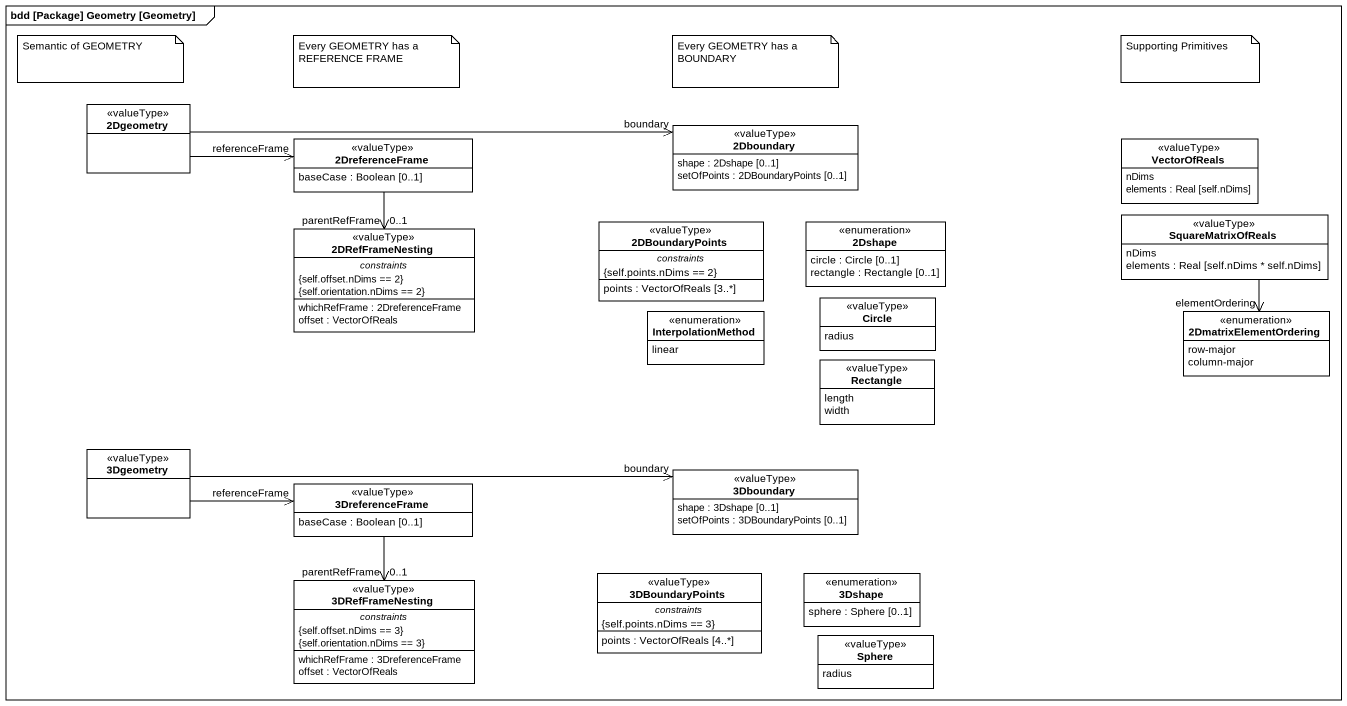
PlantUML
@startuml
mainframe bdd [Package] Geometry [Geometry]
hide circle
hide empty members
class "2Dgeometry" as c2Dgeometry <<valueType>>
class "2DreferenceFrame" as c2DreferenceFrame <<valueType>> {
  baseCase : Boolean [0..1]
}
class "2Dboundary" as c2Dboundary <<valueType>> {
  shape : 2Dshape [0..1]
  setOfPoints : 2DBoundaryPoints [0..1]
}
class VectorOfReals <<valueType>> {
  nDims
  elements : Real [self.nDims]
}
class "2DRefFrameNesting" as c2DRefFrameNesting <<valueType>> {
  -- constraints --
  {self.offset.nDims == 2}
  {self.orientation.nDims == 2}
  --
  whichRefFrame : 2DreferenceFrame
  offset : VectorOfReals
}
class "2DBoundaryPoints" as c2DBoundaryPoints <<valueType>> {
  -- constraints --
  {self.points.nDims == 2}
  --
  points : VectorOfReals [3..*]
}
enum "2Dshape" as e2Dshape {
  circle : Circle [0..1]
  rectangle : Rectangle [0..1]
}
class SquareMatrixOfReals <<valueType>> {
  nDims
  elements : Real [self.nDims * self.nDims]
}
class "Circle" as Circle_ <<valueType>> {
  radius
}
enum InterpolationMethod {
  linear
}
enum "2DmatrixElementOrdering" as e2DmatrixElementOrdering {
  row-major
  column-major
}
class "Rectangle" as Rectangle_ <<valueType>> {
  length
  width
}
class "3Dgeometry" as c3Dgeometry <<valueType>>
class "3Dboundary" as c3Dboundary <<valueType>> {
  shape : 3Dshape [0..1]
  setOfPoints : 3DBoundaryPoints [0..1]
}
class "3DreferenceFrame" as c3DreferenceFrame <<valueType>> {
  baseCase : Boolean [0..1]
}
class "3DRefFrameNesting" as c3DRefFrameNesting <<valueType>> {
  -- constraints --
  {self.offset.nDims == 3}
  {self.orientation.nDims == 3}
  --
  whichRefFrame : 3DreferenceFrame
  offset : VectorOfReals
}
class "3DBoundaryPoints" as c3DBoundaryPoints <<valueType>> {
  -- constraints --
  {self.points.nDims == 3}
  --
  points : VectorOfReals [4..*]
}
enum "3Dshape" as e3Dshape {
  sphere : Sphere [0..1]
}
class Sphere <<valueType>> {
  radius
}
c2DreferenceFrame "referenceFrame" <-left- c2Dgeometry
c2Dboundary "boundary" <-left- c2Dgeometry
c2DRefFrameNesting "parentRefFrame\n0..1" <-up- c2DreferenceFrame
e2DmatrixElementOrdering "elementOrdering" <-up- SquareMatrixOfReals
c3Dboundary "boundary" <-left- c3Dgeometry
c3DreferenceFrame "referenceFrame" <-left- c3Dgeometry
c3DRefFrameNesting "parentRefFrame\n0..1" <-up- c3DreferenceFrame
note as N1
  Semantic of GEOMETRY
end note
note as N2
  Every GEOMETRY has a REFERENCE FRAME
end note
note as N3
  Every GEOMETRY has a BOUNDARY
end note
note as N4
  Supporting Primitives
end note
@enduml
